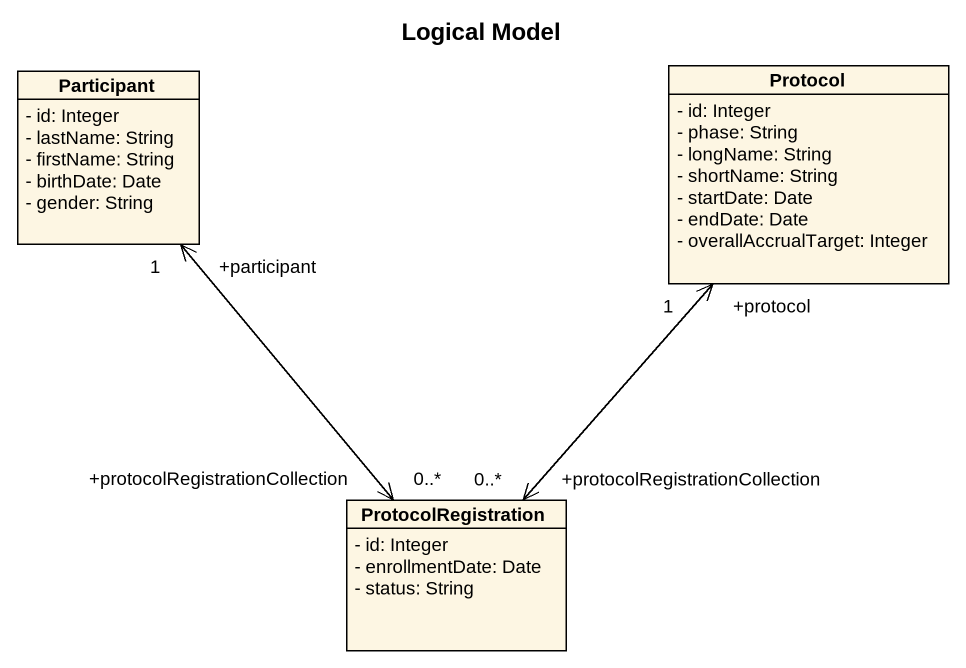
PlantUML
@startuml
title Logical Model
hide circle
hide empty members
skinparam classAttributeIconSize 0
class "Participant" as Participant_ {
  - id: Integer
  - lastName: String
  - firstName: String
  - birthDate: Date
  - gender: String
}
class "Protocol" as Protocol_ {
  - id: Integer
  - phase: String
  - longName: String
  - shortName: String
  - startDate: Date
  - endDate: Date
  - overallAccrualTarget: Integer
}
class ProtocolRegistration {
  - id: Integer
  - enrollmentDate: Date
  - status: String
}
Participant_ "+participant\n1" <--> "+protocolRegistrationCollection\n0..*" ProtocolRegistration
Protocol_ "+protocol\n1" <--> "+protocolRegistrationCollection\n0..*" ProtocolRegistration
@enduml
